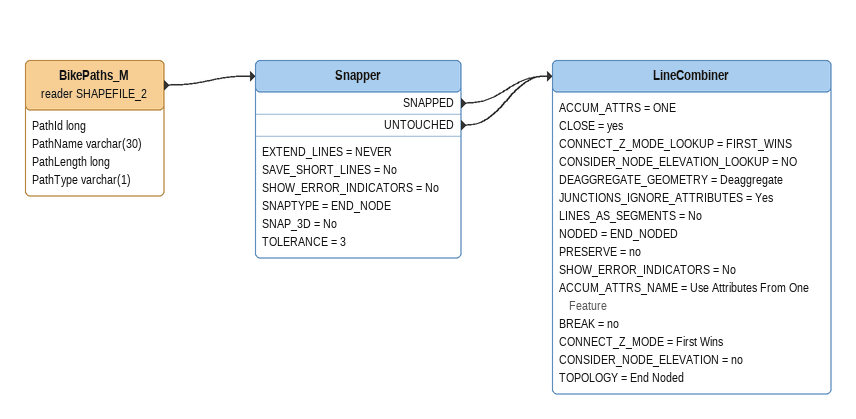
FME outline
BikePaths_M (reader SHAPEFILE_2)
    attributes: PathId long, PathName varchar(30), PathLength long, PathType varchar(1)
    -> Snapper
Snapper
    EXTEND_LINES = NEVER
    SAVE_SHORT_LINES = No
    SHOW_ERROR_INDICATORS = No
    SNAPTYPE = END_NODE
    SNAP_3D = No
    TOLERANCE = 3
    SNAPPED -> LineCombiner
    UNTOUCHED -> LineCombiner
LineCombiner
    ACCUM_ATTRS = ONE
    CLOSE = yes
    CONNECT_Z_MODE_LOOKUP = FIRST_WINS
    CONSIDER_NODE_ELEVATION_LOOKUP = NO
    DEAGGREGATE_GEOMETRY = Deaggregate
    JUNCTIONS_IGNORE_ATTRIBUTES = Yes
    LINES_AS_SEGMENTS = No
    NODED = END_NODED
    PRESERVE = no
    SHOW_ERROR_INDICATORS = No
    ACCUM_ATTRS_NAME = Use Attributes From One Feature
    BREAK = no
    CONNECT_Z_MODE = First Wins
    CONSIDER_NODE_ELEVATION = no
    TOPOLOGY = End Noded
